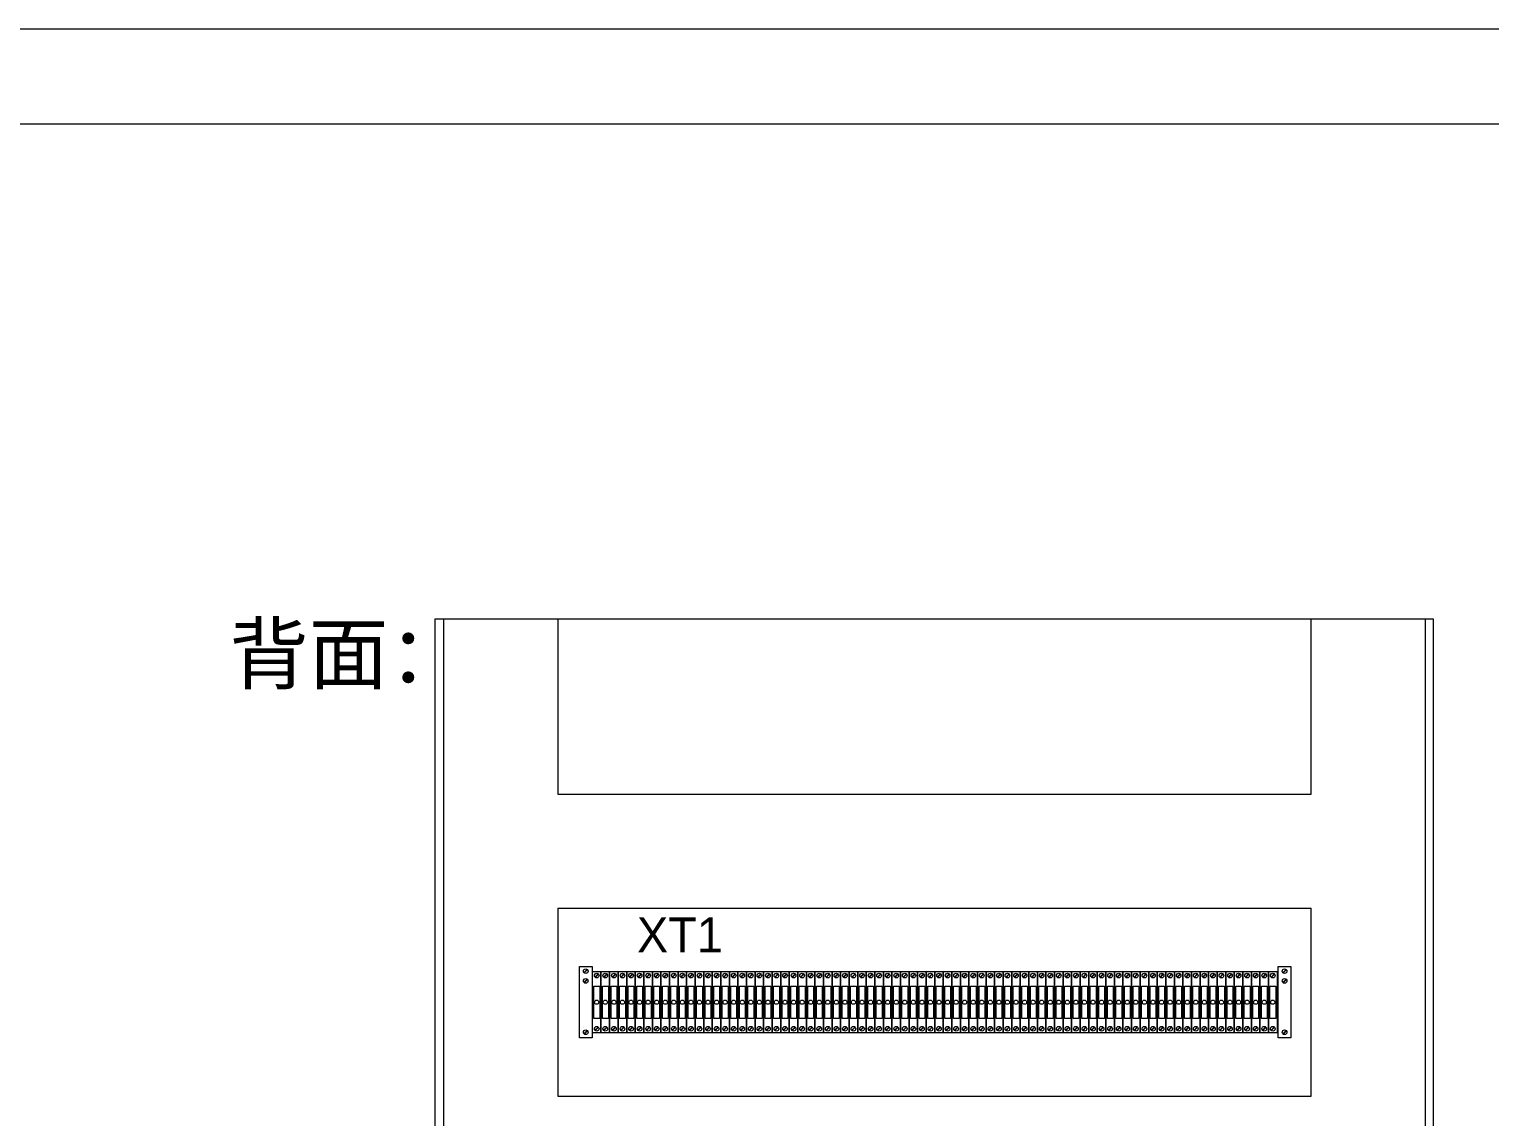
# Model space of a CAD drawing. Header units: millimetres. Extents: x 32626 to 72822, y 60047 to 123188.
# Drawn here: x 39768 to 40997, y 62492 to 63407 of the extents above; entities that cross this region are included whole.
import ezdxf

# ---------------------------------------------------------------- set-up
doc = ezdxf.new("R2010")
doc.units = ezdxf.units.MM
doc.header["$LTSCALE"] = 10
for name, color, linetype, lineweight in [('1轮廓实线层', 7, 'Continuous', 18), ('2细线层', 4, 'Continuous', 18), ('6文字层', 3, 'Continuous', 18), ('图框层', 7, 'Continuous', 18)]:
    doc.layers.add(name, color=color, linetype=linetype, lineweight=lineweight)
doc.styles.add('样式 1', font='SIMYOU.TTF', dxfattribs={"width": 0.9})

msp = doc.modelspace()

# ---------------------------------------------------------------- linework, layer by layer
at = {"layer": '1轮廓实线层'}
for p, q in [((40109.2, 62910.7), (40949.2, 62910.7)), ((40109.2, 60630.7), (40109.2, 62910.7)), ((40116.3, 62910.7), (40116.3, 61095.3)), ((40212.3, 62910.7), (40212.3, 62763.1)), ((40846.5, 62763.1), (40846.5, 62910.7)), ((40942.5, 61095.3), (40942.5, 62910.7)), ((40949.2, 62910.7), (40949.2, 60630.7)), ((40212.3, 62763.1), (40846.5, 62763.1)), ((40212.3, 62667.1), (40212.3, 62508.8)), ((40212.3, 62667.1), (40846.5, 62667.1)), ((40846.5, 62508.8), (40846.5, 62667.1)), ((40212.3, 62508.8), (40846.5, 62508.8))]:
    msp.add_line(p, q, dxfattribs=at)
at = {"layer": '1轮廓实线层', "lineweight": 13}
for p, q in [((40230.5, 62618), (40241.3, 62618)), ((40230.5, 62558), (40230.5, 62618)), ((40241.3, 62618), (40241.3, 62558)), ((40818.6, 62618), (40829.4, 62618)), ((40818.6, 62558), (40818.6, 62618)), ((40829.4, 62618), (40829.4, 62558)), ((40234.4, 62612.8), (40237.1, 62615.6)), ((40234.4, 62604.6), (40237.1, 62607.4)), ((40234.6, 62612.6), (40237.4, 62615.4)), ((40234.6, 62604.4), (40237.4, 62607.1)), ((40241.5, 62562.2), (40241.5, 62613.8)), ((40241.5, 62613.8), (40248.7, 62613.8)), ((40243.6, 62609.1), (40246.4, 62611.9)), ((40243.9, 62608.9), (40246.6, 62611.7)), ((40248.7, 62613.8), (40248.7, 62562.2)), ((40248.7, 62613.8), (40255.9, 62613.8)), ((40248.7, 62562.2), (40248.7, 62613.8)), ((40250.9, 62609.1), (40253.6, 62611.9)), ((40251.1, 62608.9), (40253.9, 62611.7)), ((40255.9, 62613.8), (40255.9, 62562.2)), ((40256, 62613.8), (40263.2, 62613.8)), ((40256, 62562.2), (40256, 62613.8)), ((40258.1, 62609.1), (40260.8, 62611.9)), ((40258.3, 62608.9), (40261.1, 62611.7)), ((40263.2, 62613.8), (40263.2, 62562.2)), ((40263.2, 62613.8), (40270.4, 62613.8)), ((40263.2, 62562.2), (40263.2, 62613.8)), ((40265.3, 62609.1), (40268, 62611.9)), ((40265.5, 62608.9), (40268.3, 62611.7)), ((40270.4, 62613.8), (40270.4, 62562.2)), ((40270.4, 62613.8), (40277.6, 62613.8)), ((40270.4, 62562.2), (40270.4, 62613.8)), ((40272.5, 62609.1), (40275.2, 62611.9)), ((40272.7, 62608.9), (40275.5, 62611.7)), ((40277.6, 62613.8), (40277.6, 62562.2)), ((40277.6, 62613.8), (40284.8, 62613.8)), ((40277.6, 62562.2), (40277.6, 62613.8)), ((40279.7, 62609.1), (40282.4, 62611.9)), ((40279.9, 62608.9), (40282.7, 62611.7)), ((40284.8, 62613.8), (40284.8, 62562.2)), ((40284.8, 62613.8), (40292, 62613.8)), ((40284.8, 62562.2), (40284.8, 62613.8)), ((40286.9, 62609.1), (40289.6, 62611.9)), ((40287.1, 62608.9), (40289.9, 62611.7)), ((40292, 62613.8), (40292, 62562.2)), ((40292, 62613.8), (40299.2, 62613.8)), ((40292, 62562.2), (40292, 62613.8)), ((40294.1, 62609.1), (40296.8, 62611.9)), ((40294.3, 62608.9), (40297.1, 62611.7)), ((40299.2, 62613.8), (40299.2, 62562.2)), ((40299.2, 62613.8), (40306.4, 62613.8)), ((40299.2, 62562.2), (40299.2, 62613.8)), ((40301.3, 62609.1), (40304, 62611.9)), ((40301.5, 62608.9), (40304.3, 62611.7)), ((40306.4, 62613.8), (40306.4, 62562.2)), ((40306.4, 62613.8), (40313.6, 62613.8)), ((40306.4, 62562.2), (40306.4, 62613.8)), ((40308.5, 62609.1), (40311.2, 62611.9)), ((40308.7, 62608.9), (40311.5, 62611.7)), ((40313.6, 62613.8), (40313.6, 62562.2)), ((40313.6, 62613.8), (40320.8, 62613.8)), ((40313.6, 62562.2), (40313.6, 62613.8)), ((40315.7, 62609.1), (40318.4, 62611.9)), ((40315.9, 62608.9), (40318.7, 62611.7)), ((40320.8, 62613.8), (40320.8, 62562.2)), ((40320.8, 62613.8), (40328, 62613.8)), ((40320.8, 62562.2), (40320.8, 62613.8)), ((40322.9, 62609.1), (40325.6, 62611.9)), ((40323.1, 62608.9), (40325.9, 62611.7)), ((40328, 62613.8), (40328, 62562.2)), ((40328, 62613.8), (40335.2, 62613.8)), ((40328, 62562.2), (40328, 62613.8)), ((40330.1, 62609.1), (40332.8, 62611.9)), ((40330.3, 62608.9), (40333.1, 62611.7)), ((40335.2, 62613.8), (40335.2, 62562.2)), ((40335.2, 62613.8), (40342.4, 62613.8)), ((40335.2, 62562.2), (40335.2, 62613.8)), ((40337.3, 62609.1), (40340, 62611.9)), ((40337.5, 62608.9), (40340.3, 62611.7)), ((40342.4, 62613.8), (40342.4, 62562.2)), ((40342.4, 62613.8), (40349.6, 62613.8)), ((40342.4, 62562.2), (40342.4, 62613.8)), ((40344.5, 62609.1), (40347.2, 62611.9)), ((40344.7, 62608.9), (40347.5, 62611.7)), ((40349.6, 62613.8), (40349.6, 62562.2)), ((40349.6, 62613.8), (40356.8, 62613.8)), ((40349.6, 62562.2), (40349.6, 62613.8)), ((40351.7, 62609.1), (40354.4, 62611.9)), ((40351.9, 62608.9), (40354.7, 62611.7)), ((40356.8, 62613.8), (40356.8, 62562.2)), ((40356.8, 62613.8), (40364, 62613.8)), ((40356.8, 62562.2), (40356.8, 62613.8)), ((40358.9, 62609.1), (40361.6, 62611.9)), ((40359.1, 62608.9), (40361.9, 62611.7)), ((40364, 62613.8), (40364, 62562.2)), ((40364, 62613.8), (40371.2, 62613.8)), ((40364, 62562.2), (40364, 62613.8)), ((40366.1, 62609.1), (40368.8, 62611.9)), ((40366.3, 62608.9), (40369.1, 62611.7)), ((40371.2, 62613.8), (40371.2, 62562.2)), ((40371.2, 62613.8), (40378.4, 62613.8)), ((40371.2, 62562.2), (40371.2, 62613.8)), ((40373.3, 62609.1), (40376, 62611.9)), ((40373.5, 62608.9), (40376.3, 62611.7)), ((40378.4, 62613.8), (40378.4, 62562.2)), ((40378.4, 62613.8), (40385.6, 62613.8)), ((40378.4, 62562.2), (40378.4, 62613.8)), ((40380.5, 62609.1), (40383.2, 62611.9)), ((40380.7, 62608.9), (40383.5, 62611.7)), ((40385.6, 62613.8), (40385.6, 62562.2)), ((40385.6, 62613.8), (40392.8, 62613.8)), ((40385.6, 62562.2), (40385.6, 62613.8)), ((40387.7, 62609.1), (40390.4, 62611.9)), ((40387.9, 62608.9), (40390.7, 62611.7)), ((40392.8, 62613.8), (40392.8, 62562.2)), ((40392.8, 62613.8), (40400, 62613.8)), ((40392.8, 62562.2), (40392.8, 62613.8)), ((40394.9, 62609.1), (40397.6, 62611.9)), ((40395.1, 62608.9), (40397.9, 62611.7)), ((40400, 62613.8), (40400, 62562.2)), ((40400, 62613.8), (40407.2, 62613.8)), ((40400, 62562.2), (40400, 62613.8)), ((40402.1, 62609.1), (40404.8, 62611.9)), ((40402.3, 62608.9), (40405.1, 62611.7)), ((40407.2, 62613.8), (40407.2, 62562.2)), ((40407.2, 62613.8), (40414.4, 62613.8)), ((40407.2, 62562.2), (40407.2, 62613.8)), ((40409.3, 62609.1), (40412, 62611.9)), ((40409.5, 62608.9), (40412.3, 62611.7)), ((40414.4, 62613.8), (40414.4, 62562.2)), ((40414.4, 62613.8), (40421.6, 62613.8)), ((40414.4, 62562.2), (40414.4, 62613.8)), ((40416.5, 62609.1), (40419.2, 62611.9)), ((40416.7, 62608.9), (40419.5, 62611.7)), ((40421.6, 62613.8), (40421.6, 62562.2)), ((40421.6, 62613.8), (40428.8, 62613.8)), ((40421.6, 62562.2), (40421.6, 62613.8)), ((40423.7, 62609.1), (40426.4, 62611.9)), ((40423.9, 62608.9), (40426.7, 62611.7)), ((40428.8, 62613.8), (40428.8, 62562.2)), ((40428.8, 62613.8), (40436, 62613.8)), ((40428.8, 62562.2), (40428.8, 62613.8)), ((40430.9, 62609.1), (40433.6, 62611.9)), ((40431.1, 62608.9), (40433.9, 62611.7)), ((40436, 62613.8), (40436, 62562.2)), ((40436, 62613.8), (40443.2, 62613.8)), ((40436, 62562.2), (40436, 62613.8)), ((40438.1, 62609.1), (40440.8, 62611.9)), ((40438.3, 62608.9), (40441.1, 62611.7)), ((40443.2, 62613.8), (40443.2, 62562.2)), ((40443.2, 62613.8), (40450.4, 62613.8)), ((40443.2, 62562.2), (40443.2, 62613.8)), ((40445.3, 62609.1), (40448.1, 62611.9)), ((40445.5, 62608.9), (40448.3, 62611.7)), ((40450.4, 62613.8), (40450.4, 62562.2)), ((40450.4, 62613.8), (40457.6, 62613.8)), ((40450.4, 62562.2), (40450.4, 62613.8)), ((40452.5, 62609.1), (40455.3, 62611.9)), ((40452.7, 62608.9), (40455.5, 62611.7)), ((40457.6, 62613.8), (40457.6, 62562.2)), ((40457.6, 62613.8), (40464.8, 62613.8)), ((40457.6, 62562.2), (40457.6, 62613.8)), ((40459.7, 62609.1), (40462.5, 62611.9)), ((40459.9, 62608.9), (40462.7, 62611.7)), ((40464.8, 62613.8), (40464.8, 62562.2)), ((40464.8, 62613.8), (40472, 62613.8)), ((40464.8, 62562.2), (40464.8, 62613.8)), ((40466.9, 62609.1), (40469.7, 62611.9)), ((40467.1, 62608.9), (40469.9, 62611.7)), ((40472, 62613.8), (40472, 62562.2)), ((40472, 62613.8), (40479.2, 62613.8)), ((40472, 62562.2), (40472, 62613.8)), ((40474.1, 62609.1), (40476.9, 62611.9)), ((40474.3, 62608.9), (40477.1, 62611.7)), ((40479.2, 62613.8), (40479.2, 62562.2)), ((40479.2, 62613.8), (40486.4, 62613.8)), ((40479.2, 62562.2), (40479.2, 62613.8)), ((40481.3, 62609.1), (40484.1, 62611.9)), ((40481.5, 62608.9), (40484.3, 62611.7)), ((40486.4, 62613.8), (40486.4, 62562.2)), ((40486.4, 62613.8), (40493.6, 62613.8)), ((40486.4, 62562.2), (40486.4, 62613.8)), ((40488.5, 62609.1), (40491.3, 62611.9)), ((40488.7, 62608.9), (40491.5, 62611.7)), ((40493.6, 62613.8), (40493.6, 62562.2)), ((40493.6, 62613.8), (40500.8, 62613.8)), ((40493.6, 62562.2), (40493.6, 62613.8)), ((40495.7, 62609.1), (40498.5, 62611.9)), ((40495.9, 62608.9), (40498.7, 62611.7)), ((40500.8, 62613.8), (40500.8, 62562.2)), ((40500.8, 62613.8), (40508, 62613.8)), ((40500.8, 62562.2), (40500.8, 62613.8)), ((40502.9, 62609.1), (40505.7, 62611.9)), ((40503.1, 62608.9), (40505.9, 62611.7)), ((40508, 62613.8), (40508, 62562.2)), ((40508, 62613.8), (40515.2, 62613.8)), ((40508, 62562.2), (40508, 62613.8)), ((40510.1, 62609.1), (40512.9, 62611.9)), ((40510.3, 62608.9), (40513.1, 62611.7)), ((40515.2, 62613.8), (40515.2, 62562.2)), ((40515.2, 62613.8), (40522.4, 62613.8)), ((40515.2, 62562.2), (40515.2, 62613.8)), ((40517.3, 62609.1), (40520.1, 62611.9)), ((40517.6, 62608.9), (40520.3, 62611.7)), ((40522.4, 62613.8), (40522.4, 62562.2)), ((40522.4, 62613.8), (40529.6, 62613.8)), ((40522.4, 62562.2), (40522.4, 62613.8)), ((40524.5, 62609.1), (40527.3, 62611.9)), ((40524.8, 62608.9), (40527.5, 62611.7)), ((40529.6, 62613.8), (40529.6, 62562.2)), ((40529.6, 62613.8), (40536.8, 62613.8)), ((40529.6, 62562.2), (40529.6, 62613.8)), ((40531.7, 62609.1), (40534.5, 62611.9)), ((40532, 62608.9), (40534.7, 62611.7)), ((40536.8, 62613.8), (40536.8, 62562.2)), ((40536.8, 62613.8), (40544, 62613.8)), ((40536.8, 62562.2), (40536.8, 62613.8)), ((40538.9, 62609.1), (40541.7, 62611.9)), ((40539.2, 62608.9), (40541.9, 62611.7)), ((40544, 62613.8), (40544, 62562.2)), ((40544, 62613.8), (40551.2, 62613.8)), ((40544, 62562.2), (40544, 62613.8)), ((40546.1, 62609.1), (40548.9, 62611.9)), ((40546.4, 62608.9), (40549.1, 62611.7)), ((40551.2, 62613.8), (40551.2, 62562.2)), ((40551.2, 62613.8), (40558.4, 62613.8)), ((40551.2, 62562.2), (40551.2, 62613.8)), ((40553.3, 62609.1), (40556.1, 62611.9)), ((40553.6, 62608.9), (40556.3, 62611.7)), ((40558.4, 62613.8), (40558.4, 62562.2)), ((40558.4, 62613.8), (40565.6, 62613.8)), ((40558.4, 62562.2), (40558.4, 62613.8)), ((40560.5, 62609.1), (40563.3, 62611.9)), ((40560.8, 62608.9), (40563.5, 62611.7)), ((40565.6, 62613.8), (40565.6, 62562.2)), ((40565.6, 62613.8), (40572.8, 62613.8)), ((40565.6, 62562.2), (40565.6, 62613.8)), ((40567.7, 62609.1), (40570.5, 62611.9)), ((40568, 62608.9), (40570.7, 62611.7)), ((40572.8, 62613.8), (40572.8, 62562.2)), ((40572.8, 62613.8), (40580, 62613.8)), ((40572.8, 62562.2), (40572.8, 62613.8)), ((40574.9, 62609.1), (40577.7, 62611.9)), ((40575.2, 62608.9), (40577.9, 62611.7)), ((40580, 62613.8), (40580, 62562.2)), ((40580, 62613.8), (40587.2, 62613.8)), ((40580, 62562.2), (40580, 62613.8)), ((40582.1, 62609.1), (40584.9, 62611.9)), ((40582.4, 62608.9), (40585.1, 62611.7)), ((40587.2, 62613.8), (40587.2, 62562.2)), ((40587.2, 62613.8), (40594.4, 62613.8)), ((40587.2, 62562.2), (40587.2, 62613.8)), ((40589.3, 62609.1), (40592.1, 62611.9)), ((40589.6, 62608.9), (40592.3, 62611.7)), ((40594.4, 62613.8), (40594.4, 62562.2)), ((40594.4, 62613.8), (40601.6, 62613.8)), ((40594.4, 62562.2), (40594.4, 62613.8)), ((40596.5, 62609.1), (40599.3, 62611.9)), ((40596.8, 62608.9), (40599.5, 62611.7)), ((40601.6, 62613.8), (40601.6, 62562.2)), ((40601.6, 62613.8), (40608.8, 62613.8)), ((40601.6, 62562.2), (40601.6, 62613.8)), ((40603.7, 62609.1), (40606.5, 62611.9)), ((40604, 62608.9), (40606.7, 62611.7)), ((40608.8, 62613.8), (40608.8, 62562.2)), ((40608.8, 62613.8), (40616, 62613.8)), ((40608.8, 62562.2), (40608.8, 62613.8)), ((40610.9, 62609.1), (40613.7, 62611.9)), ((40611.2, 62608.9), (40613.9, 62611.7)), ((40616, 62613.8), (40616, 62562.2)), ((40616, 62613.8), (40623.2, 62613.8)), ((40616, 62562.2), (40616, 62613.8)), ((40618.1, 62609.1), (40620.9, 62611.9)), ((40618.4, 62608.9), (40621.1, 62611.7)), ((40623.2, 62613.8), (40623.2, 62562.2)), ((40623.2, 62613.8), (40630.4, 62613.8)), ((40623.2, 62562.2), (40623.2, 62613.8)), ((40625.3, 62609.1), (40628.1, 62611.9)), ((40625.6, 62608.9), (40628.3, 62611.7)), ((40630.4, 62613.8), (40630.4, 62562.2)), ((40630.4, 62613.8), (40637.6, 62613.8)), ((40630.4, 62562.2), (40630.4, 62613.8)), ((40632.5, 62609.1), (40635.3, 62611.9)), ((40632.8, 62608.9), (40635.5, 62611.7)), ((40637.6, 62613.8), (40637.6, 62562.2)), ((40637.6, 62613.8), (40644.8, 62613.8)), ((40637.6, 62562.2), (40637.6, 62613.8)), ((40639.7, 62609.1), (40642.5, 62611.9)), ((40640, 62608.9), (40642.7, 62611.7)), ((40644.8, 62613.8), (40644.8, 62562.2)), ((40644.8, 62613.8), (40652, 62613.8)), ((40644.8, 62562.2), (40644.8, 62613.8)), ((40646.9, 62609.1), (40649.7, 62611.9)), ((40647.2, 62608.9), (40649.9, 62611.7)), ((40652, 62613.8), (40652, 62562.2)), ((40652, 62613.8), (40659.2, 62613.8)), ((40652, 62562.2), (40652, 62613.8)), ((40654.1, 62609.1), (40656.9, 62611.9)), ((40654.4, 62608.9), (40657.1, 62611.7)), ((40659.2, 62613.8), (40659.2, 62562.2)), ((40659.2, 62613.8), (40666.4, 62613.8)), ((40659.2, 62562.2), (40659.2, 62613.8)), ((40661.3, 62609.1), (40664.1, 62611.9)), ((40661.6, 62608.9), (40664.3, 62611.7)), ((40666.4, 62613.8), (40666.4, 62562.2)), ((40666.4, 62613.8), (40673.6, 62613.8)), ((40666.4, 62562.2), (40666.4, 62613.8)), ((40668.5, 62609.1), (40671.3, 62611.9)), ((40668.8, 62608.9), (40671.5, 62611.7)), ((40673.6, 62613.8), (40673.6, 62562.2)), ((40673.6, 62613.8), (40680.8, 62613.8)), ((40673.6, 62562.2), (40673.6, 62613.8)), ((40675.7, 62609.1), (40678.5, 62611.9)), ((40676, 62608.9), (40678.7, 62611.7)), ((40680.8, 62613.8), (40680.8, 62562.2)), ((40680.8, 62613.8), (40688, 62613.8)), ((40680.8, 62562.2), (40680.8, 62613.8)), ((40682.9, 62609.1), (40685.7, 62611.9)), ((40683.2, 62608.9), (40685.9, 62611.7)), ((40688, 62613.8), (40688, 62562.2)), ((40688, 62613.8), (40695.2, 62613.8)), ((40688, 62562.2), (40688, 62613.8)), ((40690.1, 62609.1), (40692.9, 62611.9)), ((40690.4, 62608.9), (40693.1, 62611.7)), ((40695.2, 62613.8), (40695.2, 62562.2)), ((40695.2, 62613.8), (40702.4, 62613.8)), ((40695.2, 62562.2), (40695.2, 62613.8)), ((40697.3, 62609.1), (40700.1, 62611.9)), ((40697.6, 62608.9), (40700.3, 62611.7)), ((40702.4, 62613.8), (40702.4, 62562.2)), ((40702.5, 62613.8), (40709.7, 62613.8)), ((40702.5, 62562.2), (40702.5, 62613.8)), ((40704.6, 62609.1), (40707.3, 62611.9)), ((40704.8, 62608.9), (40707.6, 62611.7)), ((40709.7, 62613.8), (40709.7, 62562.2)), ((40709.7, 62613.8), (40716.9, 62613.8)), ((40709.7, 62562.2), (40709.7, 62613.8)), ((40711.8, 62609.1), (40714.5, 62611.9)), ((40712, 62608.9), (40714.8, 62611.7)), ((40716.9, 62613.8), (40716.9, 62562.2)), ((40716.9, 62613.8), (40724.1, 62613.8)), ((40716.9, 62562.2), (40716.9, 62613.8)), ((40719, 62609.1), (40721.7, 62611.9)), ((40719.2, 62608.9), (40722, 62611.7)), ((40724.1, 62613.8), (40724.1, 62562.2)), ((40724.1, 62613.8), (40731.3, 62613.8)), ((40724.1, 62562.2), (40724.1, 62613.8)), ((40726.2, 62609.1), (40728.9, 62611.9)), ((40726.4, 62608.9), (40729.2, 62611.7)), ((40731.3, 62613.8), (40731.3, 62562.2)), ((40731.3, 62613.8), (40738.5, 62613.8)), ((40731.3, 62562.2), (40731.3, 62613.8)), ((40733.4, 62609.1), (40736.1, 62611.9)), ((40733.6, 62608.9), (40736.4, 62611.7)), ((40738.5, 62613.8), (40738.5, 62562.2)), ((40738.5, 62613.8), (40745.7, 62613.8)), ((40738.5, 62562.2), (40738.5, 62613.8)), ((40740.6, 62609.1), (40743.3, 62611.9)), ((40740.8, 62608.9), (40743.6, 62611.7)), ((40745.7, 62613.8), (40745.7, 62562.2)), ((40745.7, 62613.8), (40752.9, 62613.8)), ((40745.7, 62562.2), (40745.7, 62613.8)), ((40747.8, 62609.1), (40750.5, 62611.9)), ((40748, 62608.9), (40750.8, 62611.7)), ((40752.9, 62613.8), (40752.9, 62562.2)), ((40752.9, 62613.8), (40760.1, 62613.8)), ((40752.9, 62562.2), (40752.9, 62613.8)), ((40755, 62609.1), (40757.7, 62611.9)), ((40755.2, 62608.9), (40758, 62611.7)), ((40760.1, 62613.8), (40760.1, 62562.2)), ((40760.1, 62613.8), (40767.3, 62613.8)), ((40760.1, 62562.2), (40760.1, 62613.8)), ((40762.2, 62609.1), (40764.9, 62611.9)), ((40762.4, 62608.9), (40765.2, 62611.7)), ((40767.3, 62613.8), (40767.3, 62562.2)), ((40767.3, 62613.8), (40774.5, 62613.8)), ((40767.3, 62562.2), (40767.3, 62613.8)), ((40769.4, 62609.1), (40772.1, 62611.9)), ((40769.6, 62608.9), (40772.4, 62611.7)), ((40774.5, 62613.8), (40774.5, 62562.2)), ((40774.5, 62613.8), (40781.7, 62613.8)), ((40774.5, 62562.2), (40774.5, 62613.8)), ((40776.6, 62609.1), (40779.3, 62611.9)), ((40776.8, 62608.9), (40779.6, 62611.7)), ((40781.7, 62613.8), (40781.7, 62562.2)), ((40781.7, 62613.8), (40788.9, 62613.8)), ((40781.7, 62562.2), (40781.7, 62613.8)), ((40783.8, 62609.1), (40786.5, 62611.9)), ((40784, 62608.9), (40786.8, 62611.7)), ((40788.9, 62613.8), (40788.9, 62562.2)), ((40788.9, 62613.8), (40796.1, 62613.8)), ((40788.9, 62562.2), (40788.9, 62613.8)), ((40791, 62609.1), (40793.7, 62611.9)), ((40791.2, 62608.9), (40794, 62611.7)), ((40796.1, 62613.8), (40796.1, 62562.2)), ((40796.1, 62613.8), (40803.3, 62613.8)), ((40796.1, 62562.2), (40796.1, 62613.8)), ((40798.2, 62609.1), (40800.9, 62611.9)), ((40798.4, 62608.9), (40801.2, 62611.7)), ((40803.3, 62613.8), (40803.3, 62562.2)), ((40803.3, 62613.8), (40810.5, 62613.8)), ((40803.3, 62562.2), (40803.3, 62613.8)), ((40805.4, 62609.1), (40808.1, 62611.9)), ((40805.6, 62608.9), (40808.4, 62611.7)), ((40810.5, 62613.8), (40810.5, 62562.2)), ((40810.5, 62613.8), (40817.7, 62613.8)), ((40810.5, 62562.2), (40810.5, 62613.8)), ((40812.6, 62609.1), (40815.3, 62611.9)), ((40812.8, 62608.9), (40815.6, 62611.7)), ((40817.7, 62613.8), (40817.7, 62562.2)), ((40822.5, 62612.8), (40825.3, 62615.6)), ((40822.5, 62604.6), (40825.3, 62607.4)), ((40822.8, 62612.6), (40825.5, 62615.4)), ((40822.8, 62604.4), (40825.5, 62607.1)), ((40243.6, 62564.4), (40246.4, 62567.1)), ((40243.9, 62564.1), (40246.6, 62566.9)), ((40250.9, 62564.4), (40253.6, 62567.1)), ((40251.1, 62564.1), (40253.9, 62566.9)), ((40258.1, 62564.4), (40260.8, 62567.1)), ((40258.3, 62564.1), (40261.1, 62566.9)), ((40265.3, 62564.4), (40268, 62567.1)), ((40265.5, 62564.1), (40268.3, 62566.9)), ((40272.5, 62564.4), (40275.2, 62567.1)), ((40272.7, 62564.1), (40275.5, 62566.9)), ((40279.7, 62564.4), (40282.4, 62567.1)), ((40279.9, 62564.1), (40282.7, 62566.9)), ((40286.9, 62564.4), (40289.6, 62567.1)), ((40287.1, 62564.1), (40289.9, 62566.9)), ((40294.1, 62564.4), (40296.8, 62567.1)), ((40294.3, 62564.1), (40297.1, 62566.9)), ((40301.3, 62564.4), (40304, 62567.1)), ((40301.5, 62564.1), (40304.3, 62566.9)), ((40308.5, 62564.4), (40311.2, 62567.1)), ((40308.7, 62564.1), (40311.5, 62566.9)), ((40315.7, 62564.4), (40318.4, 62567.1)), ((40315.9, 62564.1), (40318.7, 62566.9)), ((40322.9, 62564.4), (40325.6, 62567.1)), ((40323.1, 62564.1), (40325.9, 62566.9)), ((40330.1, 62564.4), (40332.8, 62567.1)), ((40330.3, 62564.1), (40333.1, 62566.9)), ((40337.3, 62564.4), (40340, 62567.1)), ((40337.5, 62564.1), (40340.3, 62566.9)), ((40344.5, 62564.4), (40347.2, 62567.1)), ((40344.7, 62564.1), (40347.5, 62566.9)), ((40351.7, 62564.4), (40354.4, 62567.1)), ((40351.9, 62564.1), (40354.7, 62566.9)), ((40358.9, 62564.4), (40361.6, 62567.1)), ((40359.1, 62564.1), (40361.9, 62566.9)), ((40366.1, 62564.4), (40368.8, 62567.1)), ((40366.3, 62564.1), (40369.1, 62566.9)), ((40373.3, 62564.4), (40376, 62567.1)), ((40373.5, 62564.1), (40376.3, 62566.9)), ((40380.5, 62564.4), (40383.2, 62567.1)), ((40380.7, 62564.1), (40383.5, 62566.9)), ((40387.7, 62564.4), (40390.4, 62567.1)), ((40387.9, 62564.1), (40390.7, 62566.9)), ((40394.9, 62564.4), (40397.6, 62567.1)), ((40395.1, 62564.1), (40397.9, 62566.9)), ((40402.1, 62564.4), (40404.8, 62567.1)), ((40402.3, 62564.1), (40405.1, 62566.9)), ((40409.3, 62564.4), (40412, 62567.1)), ((40409.5, 62564.1), (40412.3, 62566.9)), ((40416.5, 62564.4), (40419.2, 62567.1)), ((40416.7, 62564.1), (40419.5, 62566.9)), ((40423.7, 62564.4), (40426.4, 62567.1)), ((40423.9, 62564.1), (40426.7, 62566.9)), ((40430.9, 62564.4), (40433.6, 62567.1)), ((40431.1, 62564.1), (40433.9, 62566.9)), ((40438.1, 62564.4), (40440.8, 62567.1)), ((40438.3, 62564.1), (40441.1, 62566.9)), ((40445.3, 62564.4), (40448.1, 62567.1)), ((40445.5, 62564.1), (40448.3, 62566.9)), ((40452.5, 62564.4), (40455.3, 62567.1)), ((40452.7, 62564.1), (40455.5, 62566.9)), ((40459.7, 62564.4), (40462.5, 62567.1)), ((40459.9, 62564.1), (40462.7, 62566.9)), ((40466.9, 62564.4), (40469.7, 62567.1)), ((40467.1, 62564.1), (40469.9, 62566.9)), ((40474.1, 62564.4), (40476.9, 62567.1)), ((40474.3, 62564.1), (40477.1, 62566.9)), ((40481.3, 62564.4), (40484.1, 62567.1)), ((40481.5, 62564.1), (40484.3, 62566.9)), ((40488.5, 62564.4), (40491.3, 62567.1)), ((40488.7, 62564.1), (40491.5, 62566.9)), ((40495.7, 62564.4), (40498.5, 62567.1)), ((40495.9, 62564.1), (40498.7, 62566.9)), ((40502.9, 62564.4), (40505.7, 62567.1)), ((40503.1, 62564.1), (40505.9, 62566.9)), ((40510.1, 62564.4), (40512.9, 62567.1)), ((40510.3, 62564.1), (40513.1, 62566.9)), ((40517.3, 62564.4), (40520.1, 62567.1)), ((40517.6, 62564.1), (40520.3, 62566.9)), ((40524.5, 62564.4), (40527.3, 62567.1)), ((40524.8, 62564.1), (40527.5, 62566.9)), ((40531.7, 62564.4), (40534.5, 62567.1)), ((40532, 62564.1), (40534.7, 62566.9)), ((40538.9, 62564.4), (40541.7, 62567.1)), ((40539.2, 62564.1), (40541.9, 62566.9)), ((40546.1, 62564.4), (40548.9, 62567.1)), ((40546.4, 62564.1), (40549.1, 62566.9)), ((40553.3, 62564.4), (40556.1, 62567.1)), ((40553.6, 62564.1), (40556.3, 62566.9)), ((40560.5, 62564.4), (40563.3, 62567.1)), ((40560.8, 62564.1), (40563.5, 62566.9)), ((40567.7, 62564.4), (40570.5, 62567.1)), ((40568, 62564.1), (40570.7, 62566.9)), ((40574.9, 62564.4), (40577.7, 62567.1)), ((40575.2, 62564.1), (40577.9, 62566.9)), ((40582.1, 62564.4), (40584.9, 62567.1)), ((40582.4, 62564.1), (40585.1, 62566.9)), ((40589.3, 62564.4), (40592.1, 62567.1)), ((40589.6, 62564.1), (40592.3, 62566.9)), ((40596.5, 62564.4), (40599.3, 62567.1)), ((40596.8, 62564.1), (40599.5, 62566.9)), ((40603.7, 62564.4), (40606.5, 62567.1)), ((40604, 62564.1), (40606.7, 62566.9)), ((40610.9, 62564.4), (40613.7, 62567.1)), ((40611.2, 62564.1), (40613.9, 62566.9)), ((40618.1, 62564.4), (40620.9, 62567.1)), ((40618.4, 62564.1), (40621.1, 62566.9)), ((40625.3, 62564.4), (40628.1, 62567.1)), ((40625.6, 62564.1), (40628.3, 62566.9)), ((40632.5, 62564.4), (40635.3, 62567.1)), ((40632.8, 62564.1), (40635.5, 62566.9)), ((40639.7, 62564.4), (40642.5, 62567.1)), ((40640, 62564.1), (40642.7, 62566.9)), ((40646.9, 62564.4), (40649.7, 62567.1)), ((40647.2, 62564.1), (40649.9, 62566.9)), ((40654.1, 62564.4), (40656.9, 62567.1)), ((40654.4, 62564.1), (40657.1, 62566.9)), ((40661.3, 62564.4), (40664.1, 62567.1)), ((40661.6, 62564.1), (40664.3, 62566.9)), ((40668.5, 62564.4), (40671.3, 62567.1)), ((40668.8, 62564.1), (40671.5, 62566.9)), ((40675.7, 62564.4), (40678.5, 62567.1)), ((40676, 62564.1), (40678.7, 62566.9)), ((40682.9, 62564.4), (40685.7, 62567.1)), ((40683.2, 62564.1), (40685.9, 62566.9)), ((40690.1, 62564.4), (40692.9, 62567.1)), ((40690.4, 62564.1), (40693.1, 62566.9)), ((40697.3, 62564.4), (40700.1, 62567.1)), ((40697.6, 62564.1), (40700.3, 62566.9)), ((40704.6, 62564.4), (40707.3, 62567.1)), ((40704.8, 62564.1), (40707.6, 62566.9)), ((40711.8, 62564.4), (40714.5, 62567.1)), ((40712, 62564.1), (40714.8, 62566.9)), ((40719, 62564.4), (40721.7, 62567.1)), ((40719.2, 62564.1), (40722, 62566.9)), ((40726.2, 62564.4), (40728.9, 62567.1)), ((40726.4, 62564.1), (40729.2, 62566.9)), ((40733.4, 62564.4), (40736.1, 62567.1)), ((40733.6, 62564.1), (40736.4, 62566.9)), ((40740.6, 62564.4), (40743.3, 62567.1)), ((40740.8, 62564.1), (40743.6, 62566.9)), ((40747.8, 62564.4), (40750.5, 62567.1)), ((40748, 62564.1), (40750.8, 62566.9)), ((40755, 62564.4), (40757.7, 62567.1)), ((40755.2, 62564.1), (40758, 62566.9)), ((40762.2, 62564.4), (40764.9, 62567.1)), ((40762.4, 62564.1), (40765.2, 62566.9)), ((40769.4, 62564.4), (40772.1, 62567.1)), ((40769.6, 62564.1), (40772.4, 62566.9)), ((40776.6, 62564.4), (40779.3, 62567.1)), ((40776.8, 62564.1), (40779.6, 62566.9)), ((40783.8, 62564.4), (40786.5, 62567.1)), ((40784, 62564.1), (40786.8, 62566.9)), ((40791, 62564.4), (40793.7, 62567.1)), ((40791.2, 62564.1), (40794, 62566.9)), ((40798.2, 62564.4), (40800.9, 62567.1)), ((40798.4, 62564.1), (40801.2, 62566.9)), ((40805.4, 62564.4), (40808.1, 62567.1)), ((40805.6, 62564.1), (40808.4, 62566.9)), ((40812.6, 62564.4), (40815.3, 62567.1)), ((40812.8, 62564.1), (40815.6, 62566.9)), ((40241.3, 62558), (40230.5, 62558)), ((40234.4, 62561.5), (40237.1, 62564.2)), ((40234.6, 62561.2), (40237.4, 62564)), ((40248.7, 62562.2), (40241.5, 62562.2)), ((40255.9, 62562.2), (40248.7, 62562.2)), ((40263.2, 62562.2), (40256, 62562.2)), ((40270.4, 62562.2), (40263.2, 62562.2)), ((40277.6, 62562.2), (40270.4, 62562.2)), ((40284.8, 62562.2), (40277.6, 62562.2)), ((40292, 62562.2), (40284.8, 62562.2)), ((40299.2, 62562.2), (40292, 62562.2)), ((40306.4, 62562.2), (40299.2, 62562.2)), ((40313.6, 62562.2), (40306.4, 62562.2)), ((40320.8, 62562.2), (40313.6, 62562.2)), ((40328, 62562.2), (40320.8, 62562.2)), ((40335.2, 62562.2), (40328, 62562.2)), ((40342.4, 62562.2), (40335.2, 62562.2)), ((40349.6, 62562.2), (40342.4, 62562.2)), ((40356.8, 62562.2), (40349.6, 62562.2)), ((40364, 62562.2), (40356.8, 62562.2)), ((40371.2, 62562.2), (40364, 62562.2)), ((40378.4, 62562.2), (40371.2, 62562.2)), ((40385.6, 62562.2), (40378.4, 62562.2)), ((40392.8, 62562.2), (40385.6, 62562.2)), ((40400, 62562.2), (40392.8, 62562.2)), ((40407.2, 62562.2), (40400, 62562.2)), ((40414.4, 62562.2), (40407.2, 62562.2)), ((40421.6, 62562.2), (40414.4, 62562.2)), ((40428.8, 62562.2), (40421.6, 62562.2)), ((40436, 62562.2), (40428.8, 62562.2)), ((40443.2, 62562.2), (40436, 62562.2)), ((40450.4, 62562.2), (40443.2, 62562.2)), ((40457.6, 62562.2), (40450.4, 62562.2)), ((40464.8, 62562.2), (40457.6, 62562.2)), ((40472, 62562.2), (40464.8, 62562.2)), ((40479.2, 62562.2), (40472, 62562.2)), ((40486.4, 62562.2), (40479.2, 62562.2)), ((40493.6, 62562.2), (40486.4, 62562.2)), ((40500.8, 62562.2), (40493.6, 62562.2)), ((40508, 62562.2), (40500.8, 62562.2)), ((40515.2, 62562.2), (40508, 62562.2)), ((40522.4, 62562.2), (40515.2, 62562.2)), ((40529.6, 62562.2), (40522.4, 62562.2)), ((40536.8, 62562.2), (40529.6, 62562.2)), ((40544, 62562.2), (40536.8, 62562.2)), ((40551.2, 62562.2), (40544, 62562.2)), ((40558.4, 62562.2), (40551.2, 62562.2)), ((40565.6, 62562.2), (40558.4, 62562.2)), ((40572.8, 62562.2), (40565.6, 62562.2)), ((40580, 62562.2), (40572.8, 62562.2)), ((40587.2, 62562.2), (40580, 62562.2)), ((40594.4, 62562.2), (40587.2, 62562.2)), ((40601.6, 62562.2), (40594.4, 62562.2)), ((40608.8, 62562.2), (40601.6, 62562.2)), ((40616, 62562.2), (40608.8, 62562.2)), ((40623.2, 62562.2), (40616, 62562.2)), ((40630.4, 62562.2), (40623.2, 62562.2)), ((40637.6, 62562.2), (40630.4, 62562.2)), ((40644.8, 62562.2), (40637.6, 62562.2)), ((40652, 62562.2), (40644.8, 62562.2)), ((40659.2, 62562.2), (40652, 62562.2)), ((40666.4, 62562.2), (40659.2, 62562.2)), ((40673.6, 62562.2), (40666.4, 62562.2)), ((40680.8, 62562.2), (40673.6, 62562.2)), ((40688, 62562.2), (40680.8, 62562.2)), ((40695.2, 62562.2), (40688, 62562.2)), ((40702.4, 62562.2), (40695.2, 62562.2)), ((40709.7, 62562.2), (40702.5, 62562.2)), ((40716.9, 62562.2), (40709.7, 62562.2)), ((40724.1, 62562.2), (40716.9, 62562.2)), ((40731.3, 62562.2), (40724.1, 62562.2)), ((40738.5, 62562.2), (40731.3, 62562.2)), ((40745.7, 62562.2), (40738.5, 62562.2)), ((40752.9, 62562.2), (40745.7, 62562.2)), ((40760.1, 62562.2), (40752.9, 62562.2)), ((40767.3, 62562.2), (40760.1, 62562.2)), ((40774.5, 62562.2), (40767.3, 62562.2)), ((40781.7, 62562.2), (40774.5, 62562.2)), ((40788.9, 62562.2), (40781.7, 62562.2)), ((40796.1, 62562.2), (40788.9, 62562.2)), ((40803.3, 62562.2), (40796.1, 62562.2)), ((40810.5, 62562.2), (40803.3, 62562.2)), ((40817.7, 62562.2), (40810.5, 62562.2)), ((40829.4, 62558), (40818.6, 62558)), ((40822.5, 62561.5), (40825.3, 62564.2)), ((40822.8, 62561.2), (40825.5, 62564))]:
    msp.add_line(p, q, dxfattribs=at)
for points in [[(40242.8, 62601.6), (40247.7, 62601.6), (40247.7, 62574.3), (40242.8, 62574.3)], [(40250, 62601.6), (40254.9, 62601.6), (40254.9, 62574.3), (40250, 62574.3)], [(40257.2, 62601.6), (40262.1, 62601.6), (40262.1, 62574.3), (40257.2, 62574.3)], [(40264.4, 62601.6), (40269.3, 62601.6), (40269.3, 62574.3), (40264.4, 62574.3)], [(40271.6, 62601.6), (40276.5, 62601.6), (40276.5, 62574.3), (40271.6, 62574.3)], [(40278.8, 62601.6), (40283.7, 62601.6), (40283.7, 62574.3), (40278.8, 62574.3)], [(40286, 62601.6), (40290.9, 62601.6), (40290.9, 62574.3), (40286, 62574.3)], [(40293.2, 62601.6), (40298.1, 62601.6), (40298.1, 62574.3), (40293.2, 62574.3)], [(40300.4, 62601.6), (40305.3, 62601.6), (40305.3, 62574.3), (40300.4, 62574.3)], [(40307.6, 62601.6), (40312.5, 62601.6), (40312.5, 62574.3), (40307.6, 62574.3)], [(40314.8, 62601.6), (40319.7, 62601.6), (40319.7, 62574.3), (40314.8, 62574.3)], [(40322, 62601.6), (40326.9, 62601.6), (40326.9, 62574.3), (40322, 62574.3)], [(40329.2, 62601.6), (40334.1, 62601.6), (40334.1, 62574.3), (40329.2, 62574.3)], [(40336.4, 62601.6), (40341.3, 62601.6), (40341.3, 62574.3), (40336.4, 62574.3)], [(40343.6, 62601.6), (40348.5, 62601.6), (40348.5, 62574.3), (40343.6, 62574.3)], [(40350.8, 62601.6), (40355.7, 62601.6), (40355.7, 62574.3), (40350.8, 62574.3)], [(40358, 62601.6), (40362.9, 62601.6), (40362.9, 62574.3), (40358, 62574.3)], [(40365.2, 62601.6), (40370.1, 62601.6), (40370.1, 62574.3), (40365.2, 62574.3)], [(40372.4, 62601.6), (40377.3, 62601.6), (40377.3, 62574.3), (40372.4, 62574.3)], [(40379.6, 62601.6), (40384.5, 62601.6), (40384.5, 62574.3), (40379.6, 62574.3)], [(40386.8, 62601.6), (40391.7, 62601.6), (40391.7, 62574.3), (40386.8, 62574.3)], [(40394, 62601.6), (40398.9, 62601.6), (40398.9, 62574.3), (40394, 62574.3)], [(40401.2, 62601.6), (40406.1, 62601.6), (40406.1, 62574.3), (40401.2, 62574.3)], [(40408.4, 62601.6), (40413.3, 62601.6), (40413.3, 62574.3), (40408.4, 62574.3)], [(40415.6, 62601.6), (40420.5, 62601.6), (40420.5, 62574.3), (40415.6, 62574.3)], [(40422.8, 62601.6), (40427.7, 62601.6), (40427.7, 62574.3), (40422.8, 62574.3)], [(40430, 62601.6), (40434.9, 62601.6), (40434.9, 62574.3), (40430, 62574.3)], [(40437.2, 62601.6), (40442.1, 62601.6), (40442.1, 62574.3), (40437.2, 62574.3)], [(40444.4, 62601.6), (40449.3, 62601.6), (40449.3, 62574.3), (40444.4, 62574.3)], [(40451.6, 62601.6), (40456.5, 62601.6), (40456.5, 62574.3), (40451.6, 62574.3)], [(40458.8, 62601.6), (40463.7, 62601.6), (40463.7, 62574.3), (40458.8, 62574.3)], [(40466, 62601.6), (40470.9, 62601.6), (40470.9, 62574.3), (40466, 62574.3)], [(40473.2, 62601.6), (40478.1, 62601.6), (40478.1, 62574.3), (40473.2, 62574.3)], [(40480.4, 62601.6), (40485.3, 62601.6), (40485.3, 62574.3), (40480.4, 62574.3)], [(40487.6, 62601.6), (40492.5, 62601.6), (40492.5, 62574.3), (40487.6, 62574.3)], [(40494.8, 62601.6), (40499.7, 62601.6), (40499.7, 62574.3), (40494.8, 62574.3)], [(40502, 62601.6), (40506.9, 62601.6), (40506.9, 62574.3), (40502, 62574.3)], [(40509.2, 62601.6), (40514.1, 62601.6), (40514.1, 62574.3), (40509.2, 62574.3)], [(40516.5, 62601.6), (40521.3, 62601.6), (40521.3, 62574.3), (40516.5, 62574.3)], [(40523.7, 62601.6), (40528.5, 62601.6), (40528.5, 62574.3), (40523.7, 62574.3)], [(40530.9, 62601.6), (40535.8, 62601.6), (40535.8, 62574.3), (40530.9, 62574.3)], [(40538.1, 62601.6), (40543, 62601.6), (40543, 62574.3), (40538.1, 62574.3)], [(40545.3, 62601.6), (40550.2, 62601.6), (40550.2, 62574.3), (40545.3, 62574.3)], [(40552.5, 62601.6), (40557.4, 62601.6), (40557.4, 62574.3), (40552.5, 62574.3)], [(40559.7, 62601.6), (40564.6, 62601.6), (40564.6, 62574.3), (40559.7, 62574.3)], [(40566.9, 62601.6), (40571.8, 62601.6), (40571.8, 62574.3), (40566.9, 62574.3)], [(40574.1, 62601.6), (40579, 62601.6), (40579, 62574.3), (40574.1, 62574.3)], [(40581.3, 62601.6), (40586.2, 62601.6), (40586.2, 62574.3), (40581.3, 62574.3)], [(40588.5, 62601.6), (40593.4, 62601.6), (40593.4, 62574.3), (40588.5, 62574.3)], [(40595.7, 62601.6), (40600.6, 62601.6), (40600.6, 62574.3), (40595.7, 62574.3)], [(40602.9, 62601.6), (40607.8, 62601.6), (40607.8, 62574.3), (40602.9, 62574.3)], [(40610.1, 62601.6), (40615, 62601.6), (40615, 62574.3), (40610.1, 62574.3)], [(40617.3, 62601.6), (40622.2, 62601.6), (40622.2, 62574.3), (40617.3, 62574.3)], [(40624.5, 62601.6), (40629.4, 62601.6), (40629.4, 62574.3), (40624.5, 62574.3)], [(40631.7, 62601.6), (40636.6, 62601.6), (40636.6, 62574.3), (40631.7, 62574.3)], [(40638.9, 62601.6), (40643.8, 62601.6), (40643.8, 62574.3), (40638.9, 62574.3)], [(40646.1, 62601.6), (40651, 62601.6), (40651, 62574.3), (40646.1, 62574.3)], [(40653.3, 62601.6), (40658.2, 62601.6), (40658.2, 62574.3), (40653.3, 62574.3)], [(40660.5, 62601.6), (40665.4, 62601.6), (40665.4, 62574.3), (40660.5, 62574.3)], [(40667.7, 62601.6), (40672.6, 62601.6), (40672.6, 62574.3), (40667.7, 62574.3)], [(40674.9, 62601.6), (40679.8, 62601.6), (40679.8, 62574.3), (40674.9, 62574.3)], [(40682.1, 62601.6), (40687, 62601.6), (40687, 62574.3), (40682.1, 62574.3)], [(40689.3, 62601.6), (40694.2, 62601.6), (40694.2, 62574.3), (40689.3, 62574.3)], [(40696.5, 62601.6), (40701.4, 62601.6), (40701.4, 62574.3), (40696.5, 62574.3)], [(40703.7, 62601.6), (40708.6, 62601.6), (40708.6, 62574.3), (40703.7, 62574.3)], [(40710.9, 62601.6), (40715.8, 62601.6), (40715.8, 62574.3), (40710.9, 62574.3)], [(40718.1, 62601.6), (40723, 62601.6), (40723, 62574.3), (40718.1, 62574.3)], [(40725.3, 62601.6), (40730.2, 62601.6), (40730.2, 62574.3), (40725.3, 62574.3)], [(40732.5, 62601.6), (40737.4, 62601.6), (40737.4, 62574.3), (40732.5, 62574.3)], [(40739.7, 62601.6), (40744.6, 62601.6), (40744.6, 62574.3), (40739.7, 62574.3)], [(40746.9, 62601.6), (40751.8, 62601.6), (40751.8, 62574.3), (40746.9, 62574.3)], [(40754.1, 62601.6), (40759, 62601.6), (40759, 62574.3), (40754.1, 62574.3)], [(40761.3, 62601.6), (40766.2, 62601.6), (40766.2, 62574.3), (40761.3, 62574.3)], [(40768.5, 62601.6), (40773.4, 62601.6), (40773.4, 62574.3), (40768.5, 62574.3)], [(40775.7, 62601.6), (40780.6, 62601.6), (40780.6, 62574.3), (40775.7, 62574.3)], [(40782.9, 62601.6), (40787.8, 62601.6), (40787.8, 62574.3), (40782.9, 62574.3)], [(40790.1, 62601.6), (40795, 62601.6), (40795, 62574.3), (40790.1, 62574.3)], [(40797.3, 62601.6), (40802.2, 62601.6), (40802.2, 62574.3), (40797.3, 62574.3)], [(40804.5, 62601.6), (40809.4, 62601.6), (40809.4, 62574.3), (40804.5, 62574.3)], [(40811.7, 62601.6), (40816.6, 62601.6), (40816.6, 62574.3), (40811.7, 62574.3)]]:
    msp.add_lwpolyline(points, close=True, dxfattribs=at)
for centre, radius in [((40235.9, 62614.1), 1.95), ((40824, 62614.1), 1.95), ((40235.9, 62605.9), 1.95), ((40245.1, 62610.4), 1.95), ((40252.3, 62610.4), 1.95), ((40259.6, 62610.4), 1.95), ((40266.8, 62610.4), 1.95), ((40274, 62610.4), 1.95), ((40281.2, 62610.4), 1.95), ((40288.4, 62610.4), 1.95), ((40295.6, 62610.4), 1.95), ((40302.8, 62610.4), 1.95), ((40310, 62610.4), 1.95), ((40317.2, 62610.4), 1.95), ((40324.4, 62610.4), 1.95), ((40331.6, 62610.4), 1.95), ((40338.8, 62610.4), 1.95), ((40346, 62610.4), 1.95), ((40353.2, 62610.4), 1.95), ((40360.4, 62610.4), 1.95), ((40367.6, 62610.4), 1.95), ((40374.8, 62610.4), 1.95), ((40382, 62610.4), 1.95), ((40389.2, 62610.4), 1.95), ((40396.4, 62610.4), 1.95), ((40403.6, 62610.4), 1.95), ((40410.8, 62610.4), 1.95), ((40418, 62610.4), 1.95), ((40425.2, 62610.4), 1.95), ((40432.4, 62610.4), 1.95), ((40439.6, 62610.4), 1.95), ((40446.8, 62610.4), 1.95), ((40454, 62610.4), 1.95), ((40461.2, 62610.4), 1.95), ((40468.4, 62610.4), 1.95), ((40475.6, 62610.4), 1.95), ((40482.8, 62610.4), 1.95), ((40490, 62610.4), 1.95), ((40497.2, 62610.4), 1.95), ((40504.4, 62610.4), 1.95), ((40511.6, 62610.4), 1.95), ((40518.8, 62610.4), 1.95), ((40526, 62610.4), 1.95), ((40533.2, 62610.4), 1.95), ((40540.4, 62610.4), 1.95), ((40547.6, 62610.4), 1.95), ((40554.8, 62610.4), 1.95), ((40562, 62610.4), 1.95), ((40569.2, 62610.4), 1.95), ((40576.4, 62610.4), 1.95), ((40583.6, 62610.4), 1.95), ((40590.8, 62610.4), 1.95), ((40598, 62610.4), 1.95), ((40605.2, 62610.4), 1.95), ((40612.4, 62610.4), 1.95), ((40619.6, 62610.4), 1.95), ((40626.8, 62610.4), 1.95), ((40634, 62610.4), 1.95), ((40641.2, 62610.4), 1.95), ((40648.4, 62610.4), 1.95), ((40655.6, 62610.4), 1.95), ((40662.8, 62610.4), 1.95), ((40670, 62610.4), 1.95), ((40677.2, 62610.4), 1.95), ((40684.4, 62610.4), 1.95), ((40691.6, 62610.4), 1.95), ((40698.8, 62610.4), 1.95), ((40706.1, 62610.4), 1.95), ((40713.3, 62610.4), 1.95), ((40720.5, 62610.4), 1.95), ((40727.7, 62610.4), 1.95), ((40734.9, 62610.4), 1.95), ((40742.1, 62610.4), 1.95), ((40749.3, 62610.4), 1.95), ((40756.5, 62610.4), 1.95), ((40763.7, 62610.4), 1.95), ((40770.9, 62610.4), 1.95), ((40778.1, 62610.4), 1.95), ((40785.3, 62610.4), 1.95), ((40792.5, 62610.4), 1.95), ((40799.7, 62610.4), 1.95), ((40806.9, 62610.4), 1.95), ((40814.1, 62610.4), 1.95), ((40824, 62605.9), 1.95), ((40245.1, 62588), 1.76), ((40252.3, 62588), 1.76), ((40259.6, 62588), 1.76), ((40266.8, 62588), 1.76), ((40274, 62588), 1.76), ((40281.2, 62588), 1.76), ((40288.4, 62588), 1.76), ((40295.6, 62588), 1.76), ((40302.8, 62588), 1.76), ((40310, 62588), 1.76), ((40317.2, 62588), 1.76), ((40324.4, 62588), 1.76), ((40331.6, 62588), 1.76), ((40338.8, 62588), 1.76), ((40346, 62588), 1.76), ((40353.2, 62588), 1.76), ((40360.4, 62588), 1.76), ((40367.6, 62588), 1.76), ((40374.8, 62588), 1.76), ((40382, 62588), 1.76), ((40389.2, 62588), 1.76), ((40396.4, 62588), 1.76), ((40403.6, 62588), 1.76), ((40410.8, 62588), 1.76), ((40418, 62588), 1.76), ((40425.2, 62588), 1.76), ((40432.4, 62588), 1.76), ((40439.6, 62588), 1.76), ((40446.8, 62588), 1.76), ((40454, 62588), 1.76), ((40461.2, 62588), 1.76), ((40468.4, 62588), 1.76), ((40475.6, 62588), 1.76), ((40482.8, 62588), 1.76), ((40490, 62588), 1.76), ((40497.2, 62588), 1.76), ((40504.4, 62588), 1.76), ((40511.6, 62588), 1.76), ((40518.8, 62588), 1.76), ((40526, 62588), 1.76), ((40533.2, 62588), 1.76), ((40540.4, 62588), 1.76), ((40547.6, 62588), 1.76), ((40554.8, 62588), 1.76), ((40562, 62588), 1.76), ((40569.2, 62588), 1.76), ((40576.4, 62588), 1.76), ((40583.6, 62588), 1.76), ((40590.8, 62588), 1.76), ((40598, 62588), 1.76), ((40605.2, 62588), 1.76), ((40612.4, 62588), 1.76), ((40619.6, 62588), 1.76), ((40626.8, 62588), 1.76), ((40634, 62588), 1.76), ((40641.2, 62588), 1.76), ((40648.4, 62588), 1.76), ((40655.6, 62588), 1.76), ((40662.8, 62588), 1.76), ((40670, 62588), 1.76), ((40677.2, 62588), 1.76), ((40684.4, 62588), 1.76), ((40691.6, 62588), 1.76), ((40698.8, 62588), 1.76), ((40706.1, 62588), 1.76), ((40713.3, 62588), 1.76), ((40720.5, 62588), 1.76), ((40727.7, 62588), 1.76), ((40734.9, 62588), 1.76), ((40742.1, 62588), 1.76), ((40749.3, 62588), 1.76), ((40756.5, 62588), 1.76), ((40763.7, 62588), 1.76), ((40770.9, 62588), 1.76), ((40778.1, 62588), 1.76), ((40785.3, 62588), 1.76), ((40792.5, 62588), 1.76), ((40799.7, 62588), 1.76), ((40806.9, 62588), 1.76), ((40814.1, 62588), 1.76), ((40245.1, 62565.6), 1.95), ((40252.3, 62565.6), 1.95), ((40259.6, 62565.6), 1.95), ((40266.8, 62565.6), 1.95), ((40274, 62565.6), 1.95), ((40281.2, 62565.6), 1.95), ((40288.4, 62565.6), 1.95), ((40295.6, 62565.6), 1.95), ((40302.8, 62565.6), 1.95), ((40310, 62565.6), 1.95), ((40317.2, 62565.6), 1.95), ((40324.4, 62565.6), 1.95), ((40331.6, 62565.6), 1.95), ((40338.8, 62565.6), 1.95), ((40346, 62565.6), 1.95), ((40353.2, 62565.6), 1.95), ((40360.4, 62565.6), 1.95), ((40367.6, 62565.6), 1.95), ((40374.8, 62565.6), 1.95), ((40382, 62565.6), 1.95), ((40389.2, 62565.6), 1.95), ((40396.4, 62565.6), 1.95), ((40403.6, 62565.6), 1.95), ((40410.8, 62565.6), 1.95), ((40418, 62565.6), 1.95), ((40425.2, 62565.6), 1.95), ((40432.4, 62565.6), 1.95), ((40439.6, 62565.6), 1.95), ((40446.8, 62565.6), 1.95), ((40454, 62565.6), 1.95), ((40461.2, 62565.6), 1.95), ((40468.4, 62565.6), 1.95), ((40475.6, 62565.6), 1.95), ((40482.8, 62565.6), 1.95), ((40490, 62565.6), 1.95), ((40497.2, 62565.6), 1.95), ((40504.4, 62565.6), 1.95), ((40511.6, 62565.6), 1.95), ((40518.8, 62565.6), 1.95), ((40526, 62565.6), 1.95), ((40533.2, 62565.6), 1.95), ((40540.4, 62565.6), 1.95), ((40547.6, 62565.6), 1.95), ((40554.8, 62565.6), 1.95), ((40562, 62565.6), 1.95), ((40569.2, 62565.6), 1.95), ((40576.4, 62565.6), 1.95), ((40583.6, 62565.6), 1.95), ((40590.8, 62565.6), 1.95), ((40598, 62565.6), 1.95), ((40605.2, 62565.6), 1.95), ((40612.4, 62565.6), 1.95), ((40619.6, 62565.6), 1.95), ((40626.8, 62565.6), 1.95), ((40634, 62565.6), 1.95), ((40641.2, 62565.6), 1.95), ((40648.4, 62565.6), 1.95), ((40655.6, 62565.6), 1.95), ((40662.8, 62565.6), 1.95), ((40670, 62565.6), 1.95), ((40677.2, 62565.6), 1.95), ((40684.4, 62565.6), 1.95), ((40691.6, 62565.6), 1.95), ((40698.8, 62565.6), 1.95), ((40706.1, 62565.6), 1.95), ((40713.3, 62565.6), 1.95), ((40720.5, 62565.6), 1.95), ((40727.7, 62565.6), 1.95), ((40734.9, 62565.6), 1.95), ((40742.1, 62565.6), 1.95), ((40749.3, 62565.6), 1.95), ((40756.5, 62565.6), 1.95), ((40763.7, 62565.6), 1.95), ((40770.9, 62565.6), 1.95), ((40778.1, 62565.6), 1.95), ((40785.3, 62565.6), 1.95), ((40792.5, 62565.6), 1.95), ((40799.7, 62565.6), 1.95), ((40806.9, 62565.6), 1.95), ((40814.1, 62565.6), 1.95), ((40235.9, 62562.7), 1.95), ((40824, 62562.7), 1.95)]:
    msp.add_circle(centre, radius, dxfattribs=at)
at = {"layer": '2细线层'}
msp.add_line((43052.6, 63407), (38300.6, 63407), dxfattribs=at)
at = {"layer": '图框层'}
msp.add_line((42972.6, 63327), (38500.6, 63327), dxfattribs=at)

# ---------------------------------------------------------------- texts
at = {"layer": '6文字层', "style": '样式 1'}
for s, height, p in [('背面：', 49.08, (39935.9, 62856.7)), ('XT1', 29.45, (40279, 62629.9))]:
    msp.add_text(s, height=height, dxfattribs=at).set_placement(p)

doc.saveas('drawing.dxf')
